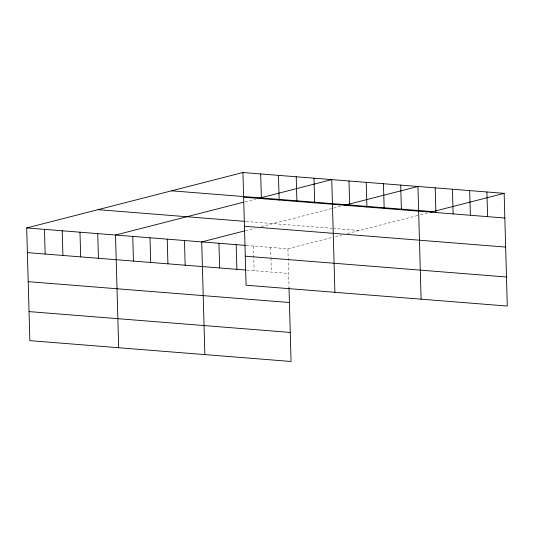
<?xml version="1.0" encoding="UTF-8"?>
<svg xmlns="http://www.w3.org/2000/svg" width="534" height="534" viewBox="0 0 534 534"><rect width="100%" height="100%" fill="white"/><g stroke="black" fill="none" stroke-linecap="round" stroke-linejoin="round"><path stroke-width="0.4" stroke-dasharray="2.67 2" d="M245.073 201.819L255.799 199.069M245.32 230.721L254.838 228.285M261.179 226.656L340.465 206.338M246.047 245.44L287.919 248.777L333.904 236.989M335.486 236.582L341.833 234.953M347.38 233.532L419.01 215.175M420.538 214.781L427.434 213.013M245.98 221.45L332.181 228.325M333.002 228.392L359.275 230.488M246.735 270.117L288.607 273.455M287.919 248.777L289.014 287.98M270.678 247.402L270.952 257.275M270.972 258.096L271.365 272.08M253.436 246.027L254.124 270.705"/><path stroke-width="0.8" d="M289.014 287.98L291.063 361.478L29.851 340.652L26.7 227.945L242.937 172.522L504.149 193.348L507.3 306.055L246.081 285.223L242.937 172.522M243.544 202.212L115.511 235.027L118.661 347.734M258.096 198.481L331.748 179.604L334.898 292.305M244.532 230.928L201.712 241.902L204.862 354.609M344.296 205.356L417.948 186.473L421.099 299.18M430.497 212.232L504.149 193.348M171.581 190.812L432.794 211.638M243.624 197.2L504.844 218.026M98.056 209.655L245.159 221.383M244.438 226.249L505.651 247.075M26.7 227.945L245.226 245.373M245.273 256.173L506.486 277.006M27.388 252.622L245.914 270.05M28.202 281.672L289.415 302.504M29.036 311.602L290.256 332.435M486.915 191.973L487.602 216.65M469.673 190.598L470.361 215.275M452.431 189.223L453.119 213.9M435.19 187.848L435.877 212.525M400.707 185.098L401.401 209.782M383.472 183.723L384.16 208.407M366.231 182.354L366.918 207.032M348.989 180.979L349.677 205.657M313.985 178.182L314.673 202.86M296.223 176.767L296.911 201.445M278.461 175.352L279.149 200.03M260.699 173.937L261.386 198.615M236.195 244.652L236.882 269.33M218.953 243.277L219.648 267.955M184.477 240.527L185.164 265.204M167.235 239.152L167.923 263.829M149.994 237.777L150.681 262.454M132.752 236.402L133.44 261.079M97.749 233.612L98.443 258.289M79.987 232.197L80.681 256.874M62.224 230.775L62.912 255.459M44.462 229.36L45.15 254.037"/></g></svg>
